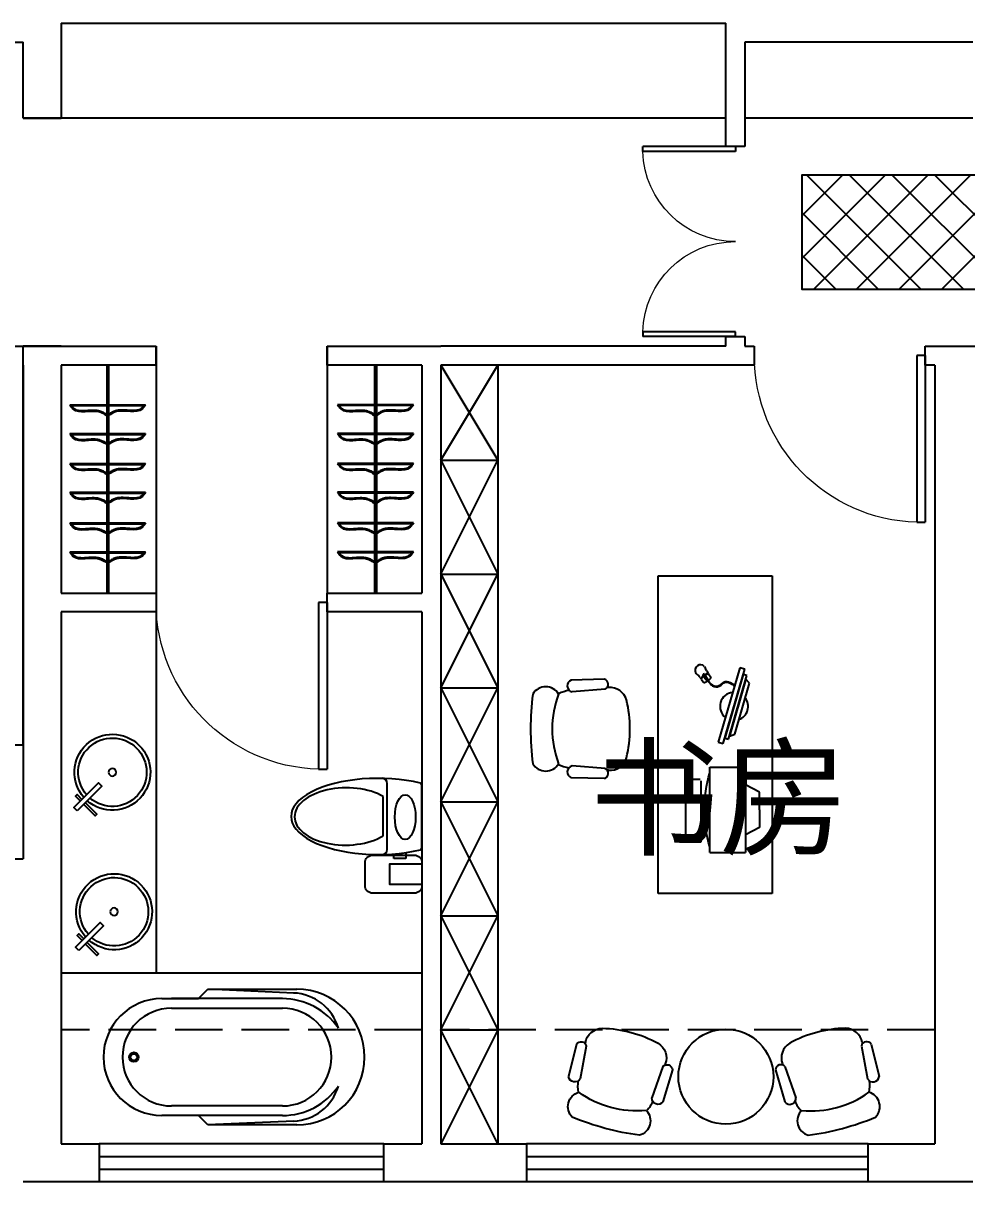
# Model space of a CAD drawing. Extents: x -542146 to -509546, y -936150 to -920950.
# Drawn here: x -538246 to -533277, y -936150 to -930050 of the extents above; entities that cross this region are included whole.
import ezdxf

# ---------------------------------------------------------------- set-up
doc = ezdxf.new("R2010")
doc.units = 0
doc.header["$LTSCALE"] = 1000
doc.header["$MEASUREMENT"] = 0
doc.linetypes.add('DASH', pattern=[0.35, 0.25, -0.1])
doc.layers.get('0').update_dxf_attribs({"linetype": 'CONTINUOUS'})
for name, color, linetype in [('FURN', 8, 'CONTINUOUS'), ('FURNITURE', 8, 'CONTINUOUS'), ('LVTRY', 187, 'CONTINUOUS'), ('STAIR', 3, 'CONTINUOUS'), ('WALL', 2, 'CONTINUOUS'), ('WINDOW', 4, 'CONTINUOUS'), ('房间名称标注', 255, 'CONTINUOUS'), ('洁具', 223, 'CONTINUOUS')]:
    doc.layers.add(name, color=color, linetype=linetype)
doc.styles.add('-黑体', font='simhei.ttf', dxfattribs={"width": 0.8})

# ---------------------------------------------------------------- blocks, each defined once
blk = doc.blocks.new('BATH-P1')
at = {"color": 0, "linetype": 'ByBlock'}
for p, q in [((-380, 307.5), (-187.5, 307.5)), ((-187.5, 307.5), (-330, 307.5)), ((-187.5, 307.5), (-137.5, 357.5)), ((255, 307.5), (-187.5, 307.5)), ((315, 337.2), (-137.5, 357.5)), ((-137.5, 357.5), (330, 357.5)), ((-330, 257.5), (255, 257.5)), ((255, -257.5), (-330, -257.5)), ((-187.5, -307.5), (-380, -307.5)), ((-137.5, -357.5), (-187.5, -307.5)), ((255, -307.5), (-187.5, -307.5)), ((315, -337.2), (-137.5, -357.5)), ((330, -357.5), (-137.5, -357.5))]:
    blk.add_line(p, q, dxfattribs=at)
for radius in [25, 17.5]:
    blk.add_circle((-527.5, 0), radius, dxfattribs=at)
for centre, radius, start, end in [((-380, 0), 307.5, 90, 270), ((255, -50), 357.5, 34.53534, 90), ((302.5, 80), 257.5, 16.39281, 87.64558), ((330, 0), 357.5, 270, 90), ((-330, 0), 257.5, 90, 270), ((255, 0), 257.5, 270, 90), ((255, 50), 357.5, 270, 325.46466), ((302.5, -80), 257.5, 272.35442, 343.60719)]:
    blk.add_arc(centre, radius, start, end, dxfattribs=at)
blk = doc.blocks.new('ffffff')
at = {"layer": 'LVTRY'}
for points in [[(3895280.1, -1457520.2), (3895340.8, -1457459.5), (3895332.1, -1457450.9), (3895271.5, -1457511.5)], [(3895254.2, -1457528.9), (3895228.2, -1457554.9), (3895236.8, -1457563.5), (3895262.8, -1457537.5)]]:
    blk.add_lwpolyline(points, dxfattribs=at)
blk.add_lwpolyline([(3895236.9, -1457476.9), (3895219.5, -1457494.2), (3895349.4, -1457624.1), (3895366.7, -1457606.8)], close=True, dxfattribs=at)
blk.add_circle((3895423, -1457680.4), 20, dxfattribs=at)
for radius, start, end in [(200, 138.51281, 131.48719), (180, 138.9037, 131.0963)]:
    blk.add_arc((3895423, -1457680.4), radius, start, end, dxfattribs=at)
blk = doc.blocks.new('ZUOB1')
at = {"color": 9, "ltscale": 100}
for p, q in [((190.7, 388.7), (222.1, 388.7)), ((201.1, 367.8), (193.5, 367.8)), ((201.1, 325.9), (201.1, 367.8)), ((222.1, 388.7), (222.1, 325.9)), ((222.1, 325.9), (201.1, 325.9))]:
    blk.add_line(p, q, dxfattribs=at)
at = {"color": 4}
for centre, start, end in [((-173.4, 263), 90.00001, 174.53071), ((174.3, 263), 5.46929, 90.00001)]:
    blk.add_arc(centre, 27.5, start, end, dxfattribs=at)
at = {"layer": '洁具', "color": 4}
for p, q in [((160.9, 473.8), (-159.9, 473.8)), ((174.3, 290.5), (-173.4, 290.5)), ((102, 270), (-104.2, 270))]:
    blk.add_line(p, q, dxfattribs=at)
for centre, start, end in [((-159.9, 455.5), 89.99999, 143.29712), ((160.9, 455.5), 36.70987, 90.00001)]:
    blk.add_arc(centre, 18.3, start, end, dxfattribs=at)
for centre, major_axis, ratio, start_param, end_param in [((0.5, 242.5), (0, -458.1), 0.438048, 4.201768, 8.364607), ((0.4, 72.9), (-3.1, 269.7), 0.559893, 0.744919, 5.525442)]:
    blk.add_ellipse(centre, major_axis=major_axis, ratio=ratio, start_param=start_param, end_param=end_param, dxfattribs=at)
at = {"layer": '洁具', "color": 9, "ltscale": 100}
blk.add_ellipse((3.8, 385.6), major_axis=(-117.8, 0), ratio=0.464286, dxfattribs=at)
blk = doc.blocks.new('A$C2F3C5B17')
at = {"layer": '洁具', "color": 4}
blk.add_lwpolyline([(40, 0), (160, 0, 0.414214), (200, 40), (200, 260, 0.414214), (160, 300), (40, 300, 0.414214), (0, 260), (0, 40, 0.414214)], format="xyb", close=True, dxfattribs=at)
blk.add_lwpolyline([(46, 0), (154, 0), (154, 169), (46, 169)], close=True, dxfattribs=at)
blk = doc.blocks.new('A$C612B7823')
at = {"layer": 'FURNITURE', "color": 8}
for p, q in [((0, 152.2), (195, 152.2)), ((9.4, 157.2), (195, 157.2)), ((205, 157.2), (390.6, 157.2)), ((205, 152.2), (400, 152.2)), ((9.4, 5), (195, 5)), ((205, 5), (390.6, 5)), ((0, 0), (195, 0)), ((205, 0), (400, 0))]:
    blk.add_line(p, q, dxfattribs=at)
for points, knots in [([(0, 152.2), (5.3, 160.3), (36.9, 208.1), (129.6, 167.9), (181.9, 200.9), (195, 209.7)], [0, 0, 0, 0, 27.872489, 164.947438, 211.656479, 211.656479, 211.656479, 211.656479]), ([(9.4, 157.2), (9.9, 158), (10.5, 158.8), (13.3, 162.7), (15.7, 165.6), (18.9, 169), (19.7, 169.7), (22.1, 171.8), (23.7, 173.1), (28.2, 176), (31.2, 177.5), (37.7, 180), (41.1, 180.9), (48.4, 182.3), (52.2, 182.7), (60.2, 183.2), (64.3, 183.2), (75.8, 183), (83.4, 182.5), (98.8, 181.3), (106.7, 180.7), (122.4, 180.1), (130.3, 180.1), (140.9, 181.1), (143.9, 181.4), (149.1, 182.3), (151.3, 182.8), (155, 183.7), (156.5, 184.1), (159.5, 185), (160.9, 185.5), (165.3, 187.1), (168.1, 188.3), (177.2, 192.5), (183.2, 196.1), (191, 201.1), (193, 202.4), (195, 203.7)], [9.13022, 9.13022, 9.13022, 9.13022, 12.01384, 12.01384, 24.02768, 24.02768, 27.936178, 27.936178, 35.307873, 35.307873, 47.743214, 47.743214, 60.178555, 60.178555, 72.613896, 72.613896, 85.049237, 85.049237, 106.389948, 106.389948, 127.730658, 127.730658, 149.071368, 149.071368, 157.354435, 157.354435, 163.711331, 163.711331, 168.103919, 168.103919, 172.496506, 172.496506, 181.281681, 181.281681, 201.387953, 201.387953, 208.3547, 208.3547, 208.3547, 208.3547]), ([(400, 152.2), (394.7, 160.3), (363.1, 208.1), (270.4, 167.9), (218.1, 200.9), (205, 209.7)], [0, 0, 0, 0, 27.872489, 164.947438, 211.656479, 211.656479, 211.656479, 211.656479]), ([(390.6, 157.2), (390.1, 158), (389.5, 158.8), (386.7, 162.7), (384.3, 165.6), (381.1, 169), (380.3, 169.7), (377.9, 171.8), (376.3, 173.1), (371.8, 176), (368.8, 177.5), (362.3, 180), (358.9, 180.9), (351.6, 182.3), (347.8, 182.7), (339.8, 183.2), (335.7, 183.2), (324.2, 183), (316.6, 182.5), (301.2, 181.3), (293.3, 180.7), (277.6, 180.1), (269.7, 180.1), (259.1, 181.1), (256.1, 181.4), (250.9, 182.3), (248.7, 182.8), (245, 183.7), (243.5, 184.1), (240.5, 185), (239.1, 185.5), (234.7, 187.1), (231.9, 188.3), (222.8, 192.5), (216.8, 196.1), (209, 201.1), (207, 202.4), (205, 203.7)], [9.13022, 9.13022, 9.13022, 9.13022, 12.01384, 12.01384, 24.02768, 24.02768, 27.936178, 27.936178, 35.307873, 35.307873, 47.743214, 47.743214, 60.178555, 60.178555, 72.613896, 72.613896, 85.049237, 85.049237, 106.389948, 106.389948, 127.730658, 127.730658, 149.071368, 149.071368, 157.354435, 157.354435, 163.711331, 163.711331, 168.103919, 168.103919, 172.496506, 172.496506, 181.281681, 181.281681, 201.387953, 201.387953, 208.3547, 208.3547, 208.3547, 208.3547]), ([(0, 0), (5.3, 8.1), (36.9, 55.9), (129.6, 15.7), (181.9, 48.7), (195, 57.5)], [0, 0, 0, 0, 27.872489, 164.947438, 211.656479, 211.656479, 211.656479, 211.656479]), ([(9.4, 5), (9.9, 5.8), (10.5, 6.6), (13.3, 10.5), (15.7, 13.4), (18.9, 16.8), (19.7, 17.6), (22.1, 19.7), (23.7, 20.9), (28.2, 23.8), (31.2, 25.4), (37.7, 27.8), (41.1, 28.7), (48.4, 30.1), (52.2, 30.5), (60.2, 31), (64.3, 31), (75.8, 30.8), (83.4, 30.3), (98.8, 29.2), (106.7, 28.5), (122.4, 27.9), (130.3, 27.9), (140.9, 28.9), (143.9, 29.2), (149.1, 30.1), (151.3, 30.6), (155, 31.5), (156.5, 31.9), (159.5, 32.8), (160.9, 33.3), (165.3, 34.9), (168.1, 36.1), (177.2, 40.4), (183.2, 43.9), (191, 48.9), (193, 50.2), (195, 51.5)], [9.13022, 9.13022, 9.13022, 9.13022, 12.01384, 12.01384, 24.02768, 24.02768, 27.936178, 27.936178, 35.307873, 35.307873, 47.743214, 47.743214, 60.178555, 60.178555, 72.613896, 72.613896, 85.049237, 85.049237, 106.389948, 106.389948, 127.730658, 127.730658, 149.071368, 149.071368, 157.354435, 157.354435, 163.711331, 163.711331, 168.103919, 168.103919, 172.496506, 172.496506, 181.281681, 181.281681, 201.387953, 201.387953, 208.3547, 208.3547, 208.3547, 208.3547]), ([(400, 0), (394.7, 8.1), (363.1, 55.9), (270.4, 15.7), (218.1, 48.7), (205, 57.5)], [0, 0, 0, 0, 27.872489, 164.947438, 211.656479, 211.656479, 211.656479, 211.656479]), ([(390.6, 5), (390.1, 5.8), (389.5, 6.6), (386.7, 10.5), (384.3, 13.4), (381.1, 16.8), (380.3, 17.6), (377.9, 19.7), (376.3, 20.9), (371.8, 23.8), (368.8, 25.4), (362.3, 27.8), (358.9, 28.7), (351.6, 30.1), (347.8, 30.5), (339.8, 31), (335.7, 31), (324.2, 30.8), (316.6, 30.3), (301.2, 29.2), (293.3, 28.5), (277.6, 27.9), (269.7, 27.9), (259.1, 28.9), (256.1, 29.2), (250.9, 30.1), (248.7, 30.6), (245, 31.5), (243.5, 31.9), (240.5, 32.8), (239.1, 33.3), (234.7, 34.9), (231.9, 36.1), (222.8, 40.4), (216.8, 43.9), (209, 48.9), (207, 50.2), (205, 51.5)], [9.13022, 9.13022, 9.13022, 9.13022, 12.01384, 12.01384, 24.02768, 24.02768, 27.936178, 27.936178, 35.307873, 35.307873, 47.743214, 47.743214, 60.178555, 60.178555, 72.613896, 72.613896, 85.049237, 85.049237, 106.389948, 106.389948, 127.730658, 127.730658, 149.071368, 149.071368, 157.354435, 157.354435, 163.711331, 163.711331, 168.103919, 168.103919, 172.496506, 172.496506, 181.281681, 181.281681, 201.387953, 201.387953, 208.3547, 208.3547, 208.3547, 208.3547])]:
    blk.add_open_spline(points, degree=3, knots=knots, dxfattribs=at)
blk = doc.blocks.new('A$C6C0740DD')
at = {"layer": 'FURN'}
for p, q in [((100, 2300), (500, 2300)), ((100, 2300), (100, 2200)), ((500, 2300), (500, 200)), ((100, 300), (100, 2200)), ((164, 1660), (304, 1660)), ((164, 840), (164, 1660)), ((304, 840), (304, 1660)), ((304, 1510), (400, 1450)), ((400, 1450), (400, 1050)), ((400, 1050), (304, 990)), ((304, 840), (164, 840)), ((100, 300), (100, 200)), ((100, 200), (500, 200))]:
    blk.add_line(p, q, dxfattribs=at)
blk = doc.blocks.new('A$C39C96226')
at = {"layer": 'FURN'}
blk.add_blockref('A$C6C0740DD', (0, 0), dxfattribs=at)
blk = doc.blocks.new('A$C0AD63448')
at = {"layer": 'FURN'}
blk.add_blockref('A$C39C96226', (0, 0), dxfattribs=at)
blk = doc.blocks.new('A$C4E0A414D')
at = {"layer": 'FURN', "xscale": -1}
blk.add_blockref('A$C0AD63448', (500, 0), dxfattribs=at)
blk = doc.blocks.new('jj4')
at = {"layer": 'FURNITURE'}
for p, q in [((0, 327.5), (0, 2000)), ((0, 2000), (600, 2000)), ((600, 2000), (600, 327.5)), ((220.6, 1464.2), (224.8, 1458.2)), ((237.5, 1472.2), (234, 1477.1)), ((253.8, 1451.7), (236, 1477.1)), ((253.1, 1450), (238.8, 1470.2)), ((242.6, 1481.7), (260.4, 1456.3)), ((243.2, 1483.5), (246.6, 1478.6)), ((248, 1476.7), (262.2, 1456.4)), ((256.3, 1496.9), (264.1, 1485.8)), ((265.5, 1483.7), (277.5, 1466.7)), ((430.4, 1516), (316.7, 1124)), ((342.9, 1116.4), (456.6, 1508.5)), ((448.2, 1479.6), (351.2, 1145.3)), ((370.3, 1139.8), (467.2, 1474.1)), ((456.6, 1508.5), (430.4, 1516)), ((467.2, 1474.1), (448.2, 1479.6)), ((-282.3, 1455.3), (-458.7, 1450.8)), ((-262.1, 1411.4), (-268.7, 1410.9)), ((226.3, 1456.1), (238.2, 1439.1)), ((260.5, 1447), (257.5, 1451.3)), ((262.5, 1448.4), (259.4, 1452.7)), ((461.8, 1455.3), (374.8, 1155.4)), ((402.9, 1166.3), (480.6, 1434.2)), ((480.6, 1434.2), (461.8, 1455.3)), ((-278.9, 1402.4), (-453.6, 1388.9)), ((374.8, 1155.4), (402.9, 1166.3)), ((316.7, 1124), (342.9, 1116.4)), ((351.2, 1145.3), (370.3, 1139.8)), ((-279, 985.2), (-453.7, 998.7)), ((-262.2, 976.2), (-268.7, 976.8)), ((-262.2, 976.2), (-268.6, 976.7)), ((271.7, 992.5), (459.2, 992.5)), ((271.7, 542.5), (271.7, 992.5)), ((459.2, 992.5), (459.2, 542.5)), ((-282.3, 932.3), (-458.7, 936.9)), ((144, 927.1), (144, 599.7)), ((221, 927.1), (144, 927.1)), ((225.8, 599.7), (225.8, 920.2)), ((534.2, 861.3), (459.2, 898.8)), ((534.2, 767.5), (534.2, 861.3)), ((534.2, 767.5), (534.2, 673.8)), ((534.2, 673.8), (459.2, 636.3)), ((144, 599.7), (225.8, 599.7)), ((271.7, 542.5), (459.2, 542.5)), ((600, 327.5), (0, 327.5))]:
    blk.add_line(p, q, dxfattribs=at)
for centre, radius, start, end in [((222.6, 1503.1), 28.3, 43.84706, 206.25224), ((235.4, 1510.1), 42.9, 207.11565, 236.30565), ((191.2, 1447.4), 33.8, 29.79328, 52.94491), ((277.6, 1423.2), 63.3, 129.29546, 146.43704), ((278, 1422.5), 61.7, 129.4094, 147.02049), ((247.1, 1468.2), 15.8, 104.34474, 145.75456), ((247.1, 1468.2), 14.2, 108.73476, 141.36455), ((211.7, 1493.5), 42.9, 13.79365, 42.98365), ((279.1, 1424.3), 63.3, 103.66227, 120.80385), ((279.5, 1423.6), 61.7, 103.07882, 120.68991), ((285.7, 1513.7), 33.8, 197.1544, 209.79328), ((274.2, 1464.4), 4, 316.41729, 35.04965), ((-592.1, 1337.4), 78.5, 30.38351, 149.59814), ((-446.4, 1420.7), 32.5, 112.14725, 257.12453), ((-291.5, 1428.2), 28.6, 296.03393, 71.27466), ((-254.2, 1320.7), 91, 16.09948, 94.99082), ((241.5, 1441.4), 4, 215.04965, 293.68201), ((210.5, 1520.4), 88.8, 291.51338, 304.2755), ((252, 1461.3), 11.3, 275.47727, 298.97899), ((252, 1461.3), 9.75, 280.82076, 329.27854), ((252, 1461.3), 11.3, 311.12031, 334.62204), ((210.5, 1520.4), 88.8, 305.8238, 318.58592), ((749.8, 1193.6), 1421.6, 172.58155, 187.40009), ((-41.5, 1193.8), 516.4, 159.19978, 200.78187), ((-444.2, 1215.3), 182, 97.32554, 116.20304), ((-789.7, 1193.9), 641.3, 346.26583, 13.71582), ((399.7, 1312.4), 74.1, 95.4, 232.25702), ((399.7, 1312.4), 74.1, 290.022, 37.63501), ((-254.2, 1066.9), 91, 264.99082, 343.88216), ((-592.1, 1050.3), 78.5, 210.38351, 329.59814), ((-444.2, 1169.8), 182, 243.60883, 261.89559), ((-446.5, 967), 32.5, 102.85711, 247.8344), ((-291.5, 959.5), 28.6, 288.70699, 63.94771)]:
    blk.add_arc(centre, radius, start, end, dxfattribs=at)
at = {"layer": 'FURNITURE', "extrusion": (0, 0, -1)}
blk.add_ellipse((937.3, 767.5), major_axis=(0, 693.7), ratio=1, start_param=4.426671, end_param=4.998108, dxfattribs=at)
at = {"layer": 'FURNITURE'}
for points, knots in [([(260.5, 1447), (270, 1435.8), (283.8, 1417.4), (325.3, 1411.2), (350.1, 1449.1), (383.1, 1433.4), (398.5, 1422.7), (402.5, 1419.7)], [0, 0, 0, 0, 41.803784, 84.615003, 133.531563, 179.048636, 200.365418, 200.365418, 200.365418, 200.365418]), ([(262.5, 1448.4), (269.3, 1439.3), (283.2, 1420.9), (324.6, 1414.7), (349.5, 1452.6), (383.1, 1436.6), (399, 1425.4), (403.2, 1422.2)], [0, 0, 0, 0, 41.803784, 84.615003, 133.531563, 179.048636, 202.886596, 202.886596, 202.886596, 202.886596])]:
    blk.add_open_spline(points, degree=3, knots=knots, dxfattribs=at)
blk = doc.blocks.new('A$C1EE51F48')
at = {"layer": 'FURNITURE'}
for p, q in [((388.9, 522.9), (212.5, 518.4)), ((392.3, 470.1), (217.5, 456.5)), ((409.1, 479), (402.5, 478.5)), ((409.1, 479), (402.6, 478.6)), ((392.4, 52.8), (217.6, 66.4)), ((389, 0), (212.6, 4.5)), ((409.1, 43.9), (402.6, 44.4))]:
    blk.add_line(p, q, dxfattribs=at)
for centre, radius, start, end in [((224.8, 488.3), 32.5, 112.1656, 257.14289), ((379.7, 495.8), 28.6, 296.05229, 71.29301), ((1421.1, 261.6), 1421.6, 172.59991, 187.41845), ((79.1, 405), 78.5, 30.40186, 149.61649), ((629.7, 261.5), 516.4, 159.21813, 200.80022), ((227.1, 285.5), 182, 98.10441, 116.39117), ((417, 388.4), 91, 16.11784, 95.00918), ((-118.5, 261.4), 641.3, 346.28418, 13.73417), ((79.2, 117.8), 78.5, 210.40186, 329.61649), ((227.1, 240), 182, 243.79696, 262.67446), ((224.9, 34.6), 32.5, 102.87547, 247.85275), ((417.1, 134.6), 91, 265.00918, 343.90052), ((379.8, 27.1), 28.6, 288.72534, 63.96607)]:
    blk.add_arc(centre, radius, start, end, dxfattribs=at)
blk = doc.blocks.new('$DorLib2D$00000002')
for p, q in [((-0.5, 0), (-0.5, 0.4875)), ((-0.475, 0.4875), (-0.5, 0.4875)), ((-0.475, 0), (-0.475, 0.4875)), ((0.475, 0), (0.475, 0.4875)), ((0.475, 0.4875), (0.5, 0.4875)), ((0.5, 0), (0.5, 0.4875)), ((-0.5, 0), (-0.475, 0)), ((0.5, 0), (0.475, 0))]:
    blk.add_line(p, q)
at = {"lineweight": 13}
for centre, start, end in [((-0.4875, 0), 0, 88.53072), ((0.4875, 0), 91.46928, 180)]:
    blk.add_arc(centre, 0.4875, start, end, dxfattribs=at)
blk = doc.blocks.new('$DorLib2D$00000001')
for p, q in [((0.45, 0.975), (0.5, 0.975)), ((0.45, 0), (0.45, 0.975)), ((0.5, 0), (0.5, 0.975)), ((0.5, 0), (0.45, 0))]:
    blk.add_line(p, q)
at = {"lineweight": 13}
blk.add_arc((0.475, 0), 0.975, 91.46928, 180, dxfattribs=at)
blk = doc.blocks.new('$WINLIB2D$00000001')
for p, q in [((-0.5, 0.5), (0.5, 0.5)), ((-0.5, 0.5), (-0.5, -0.5)), ((0.5, -0.5), (0.5, 0.5)), ((0.5, 0.1667), (-0.5, 0.1667)), ((0.5, -0.1667), (-0.5, -0.1667)), ((-0.5, -0.5), (0.5, -0.5))]:
    blk.add_line(p, q)

msp = doc.modelspace()

# ---------------------------------------------------------------- hatches: boundary and pattern name
at = {"layer": 'FURN'}
h = msp.add_hatch(dxfattribs=at)
h.set_pattern_fill('ANSI37', color=256, scale=100, style=0)
h.set_pattern_definition([(135, (-429068.67, -599011.23), (112.2532, 112.2532), []), (45, (-429068.67, -599011.23), (112.2532, -112.2532), [])])
h.paths.add_polyline_path([(-529546.2, -930850.3), (-534146.2, -930850.3), (-534146.2, -931450.3), (-529546.2, -931450.3)])

# ---------------------------------------------------------------- linework, layer by layer
for p, q in [((-534546.2, -930550.3), (-538146.2, -930550.3)), ((-533246.2, -930550.3), (-534446.2, -930550.3)), ((-537546.2, -931850.3), (-537546.2, -933050.3)), ((-536646.2, -931850.3), (-536646.2, -933050.3))]:
    msp.add_line(p, q, dxfattribs=at)
msp.add_lwpolyline([(-529546.2, -930850.3), (-534146.2, -930850.3), (-534146.2, -931450.3), (-529546.2, -931450.3)], close=True, dxfattribs=at)
for points in [[(-537806.2, -931850.3), (-537806.2, -933050.3)], [(-537796.2, -931850.3), (-537796.2, -933050.3)], [(-536396.2, -931850.3), (-536396.2, -933050.3)], [(-536386.2, -931850.3), (-536386.2, -933050.3)]]:
    msp.add_lwpolyline(points, dxfattribs=at)
at = {"layer": 'FURNITURE'}
for p, q in [((-536046.2, -932350.3), (-535746.2, -931850.3)), ((-536046.2, -931850.3), (-535746.2, -932350.3)), ((-535746.2, -931850.3), (-535746.2, -935950.3)), ((-536046.2, -932350.3), (-535746.2, -932350.3)), ((-536046.2, -932950.3), (-535746.2, -932350.3)), ((-536046.2, -932350.3), (-535746.2, -932950.3)), ((-536046.2, -932950.3), (-535746.2, -932950.3)), ((-536046.2, -933550.3), (-535746.2, -932950.3)), ((-536046.2, -932950.3), (-535746.2, -933550.3)), ((-536046.2, -933550.3), (-535746.2, -933550.3)), ((-536046.2, -934150.3), (-535746.2, -933550.3)), ((-536046.2, -933550.3), (-535746.2, -934150.3)), ((-536046.2, -934150.3), (-535746.2, -934150.3)), ((-536046.2, -934750.3), (-535746.2, -934150.3)), ((-536046.2, -934150.3), (-535746.2, -934750.3)), ((-536046.2, -934750.3), (-535746.2, -934750.3)), ((-536046.2, -935350.3), (-535746.2, -934750.3)), ((-536046.2, -934750.3), (-535746.2, -935350.3)), ((-536046.2, -935350.3), (-535746.2, -935350.3)), ((-535746.2, -935950.3), (-536046.2, -935350.3)), ((-535746.2, -935350.3), (-536046.2, -935950.3))]:
    msp.add_line(p, q, dxfattribs=at)
msp.add_circle((-534546, -935596.7), 250, dxfattribs=at)
at = {"layer": 'STAIR', "linetype": 'DASH'}
for p, q in [((-536146.2, -935350.3), (-538046.2, -935350.3)), ((-533446.2, -935350.3), (-536046.2, -935350.3))]:
    msp.add_line(p, q, dxfattribs=at)
at = {"layer": 'WALL'}
for p, q in [((-538046.2, -930050.3), (-538046.2, -930550.3)), ((-538046.2, -930050.3), (-534546.2, -930050.3)), ((-534546.2, -930700.3), (-534546.2, -930050.3)), ((-541946.2, -930150.3), (-538246.2, -930150.3)), ((-538246.2, -930550.3), (-538246.2, -930150.3)), ((-534446.2, -930150.3), (-534446.2, -930700.3)), ((-533246.2, -930150.3), (-534446.2, -930150.3)), ((-538046.2, -930550.3), (-538246.2, -930550.3)), ((-534446.2, -930700.3), (-534546.2, -930700.3)), ((-534546.2, -931750.3), (-534546.2, -931700.3)), ((-534546.2, -931700.3), (-534446.2, -931700.3)), ((-534446.2, -931700.3), (-534446.2, -931750.3)), ((-538246.2, -931850.3), (-538246.2, -931750.3)), ((-538246.2, -931750.3), (-538046.2, -931750.3)), ((-538046.2, -931750.3), (-537546.2, -931750.3)), ((-537546.2, -931750.3), (-537546.2, -931850.3)), ((-536646.2, -931850.3), (-536646.2, -931750.3)), ((-536646.2, -931750.3), (-536046.2, -931750.3)), ((-534546.2, -931750.3), (-536046.2, -931750.3)), ((-534446.2, -931750.3), (-534396.2, -931750.3)), ((-534396.2, -931750.3), (-534396.2, -931850.3)), ((-533496.2, -931850.3), (-533496.2, -931750.3)), ((-533496.2, -931750.3), (-533346.2, -931750.3)), ((-533346.2, -931750.3), (-531446.2, -931750.3)), ((-538246.2, -931850.3), (-538246.2, -933050.3)), ((-537546.2, -931850.3), (-538046.2, -931850.3)), ((-538046.2, -931850.3), (-538046.2, -933050.3)), ((-536146.2, -931850.3), (-536646.2, -931850.3)), ((-536146.2, -931850.3), (-536146.2, -933050.3)), ((-536046.2, -931850.3), (-536046.2, -933050.3)), ((-534546.2, -931850.3), (-536046.2, -931850.3)), ((-534396.2, -931850.3), (-534546.2, -931850.3)), ((-533446.2, -931850.3), (-533496.2, -931850.3)), ((-533446.2, -931850.3), (-533446.2, -935950.3)), ((-538246.2, -933050.3), (-538246.2, -934450.3)), ((-538046.2, -933050.3), (-537546.2, -933050.3)), ((-537546.2, -933050.3), (-537546.2, -933150.3)), ((-536646.2, -933150.3), (-536646.2, -933050.3)), ((-536646.2, -933050.3), (-536146.2, -933050.3)), ((-536046.2, -933050.3), (-536046.2, -935950.3)), ((-537546.2, -933150.3), (-538046.2, -933150.3)), ((-538046.2, -933150.3), (-538046.2, -934550.3)), ((-536146.2, -933150.3), (-536646.2, -933150.3)), ((-536146.2, -933150.3), (-536146.2, -935950.3)), ((-538746.2, -934450.3), (-538246.2, -934450.3)), ((-538046.2, -934550.3), (-538046.2, -935950.3)), ((-538046.2, -935950.3), (-537846.2, -935950.3)), ((-537846.2, -935950.3), (-537846.2, -936150.3)), ((-536346.2, -936150.3), (-536346.2, -935950.3)), ((-536346.2, -935950.3), (-536146.2, -935950.3)), ((-536046.2, -935950.3), (-535596.2, -935950.3)), ((-535596.2, -935950.3), (-535596.2, -936150.3)), ((-533796.2, -936150.3), (-533796.2, -935950.3)), ((-533796.2, -935950.3), (-533446.2, -935950.3)), ((-537846.2, -936150.3), (-538246.2, -936150.3)), ((-536046.2, -936150.3), (-536346.2, -936150.3)), ((-535596.2, -936150.3), (-536046.2, -936150.3)), ((-533246.2, -936150.3), (-533796.2, -936150.3))]:
    msp.add_line(p, q, dxfattribs=at)
at = {"layer": 'WINDOW', "linetype": 'DASH'}
for p, q in [((-538246.2, -930550.3), (-538046.2, -930550.3)), ((-538046.2, -931750.3), (-538246.2, -931750.3)), ((-537546.2, -931850.3), (-537546.2, -931750.3)), ((-536646.2, -931750.3), (-536646.2, -931850.3))]:
    msp.add_line(p, q, dxfattribs=at)
at = {"layer": '洁具'}
for p, q in [((-537546.2, -933150.3), (-537546.2, -935050.3)), ((-538046.2, -935050.3), (-536146.2, -935050.3))]:
    msp.add_line(p, q, dxfattribs=at)

# ---------------------------------------------------------------- block references
at = {"layer": 'FURN', "rotation": 180}
msp.add_blockref('A$C4E0A414D', (-538246.2, -931550.3), dxfattribs=at)
at = {"layer": 'FURNITURE', "color": 8, "xscale": -1, "rotation": 180}
for p in [(-538001.2, -932059), (-538001.2, -932368), (-538001.2, -932681.3)]:
    msp.add_blockref('A$C612B7823', p, dxfattribs=at)
at = {"layer": 'FURNITURE', "color": 8, "rotation": 180}
for p in [(-536191.2, -932059), (-536191.2, -932368), (-536191.2, -932681.3)]:
    msp.add_blockref('A$C612B7823', p, dxfattribs=at)
at = {"layer": 'FURNITURE'}
msp.add_blockref('jj4', (-534902.5, -934959.5), dxfattribs=at)
at = {"layer": 'FURNITURE', "xscale": -1, "rotation": 254.9999999971994}
msp.add_blockref('A$C1EE51F48', (-535433.4, -935800.7), dxfattribs=at)
at = {"layer": 'FURNITURE', "rotation": 105.0000000028006}
msp.add_blockref('A$C1EE51F48', (-533679.6, -935800.7), dxfattribs=at)
at = {"layer": 'WINDOW'}
for name, p, xscale, yscale, zscale, rotation in [('$DorLib2D$00000002', (-534496.2, -931200.3), -1000, 1000, 1000, 90.00000000001), ('$WINLIB2D$00000001', (-537096.2, -936050.3), -1500, -200, 1500, 359.9999999999955), ('$WINLIB2D$00000001', (-534696.2, -936050.3), -1800, -200, 1800, 359.9999999999964)]:
    msp.add_blockref(name, p, dxfattribs=dict(at, xscale=xscale, yscale=yscale, zscale=zscale, rotation=rotation))
at = {"layer": 'WINDOW', "xscale": 900, "yscale": -900, "zscale": -900}
for p in [(-533946.2, -931800.3), (-537096.2, -933100.3)]:
    msp.add_blockref('$DorLib2D$00000001', p, dxfattribs=at)
at = {"layer": '洁具', "xscale": -1}
for name, p, rotation in [('ffffff', (-4433199.3, -2391674.4), 180.0000014941039), ('A$C2F3C5B17', (-536146.2, -934430.5), 90.00000149410386), ('ffffff', (-4433190.3, -2392408.9), 180.0000014941039)]:
    msp.add_blockref(name, p, dxfattribs=dict(at, rotation=rotation))
at = {"layer": '洁具', "rotation": 270.0000014941039}
msp.add_blockref('ZUOB1', (-536620, -934226.2), dxfattribs=at)
at = {"layer": '洁具'}
msp.add_blockref('BATH-P1', (-537135.8, -935493.5), dxfattribs=at)

# ---------------------------------------------------------------- texts
at = {"layer": '房间名称标注', "style": '-黑体'}
msp.add_text('书房', height=500, dxfattribs=at).set_placement((-535262.1, -934378.8))

doc.saveas('drawing.dxf')
